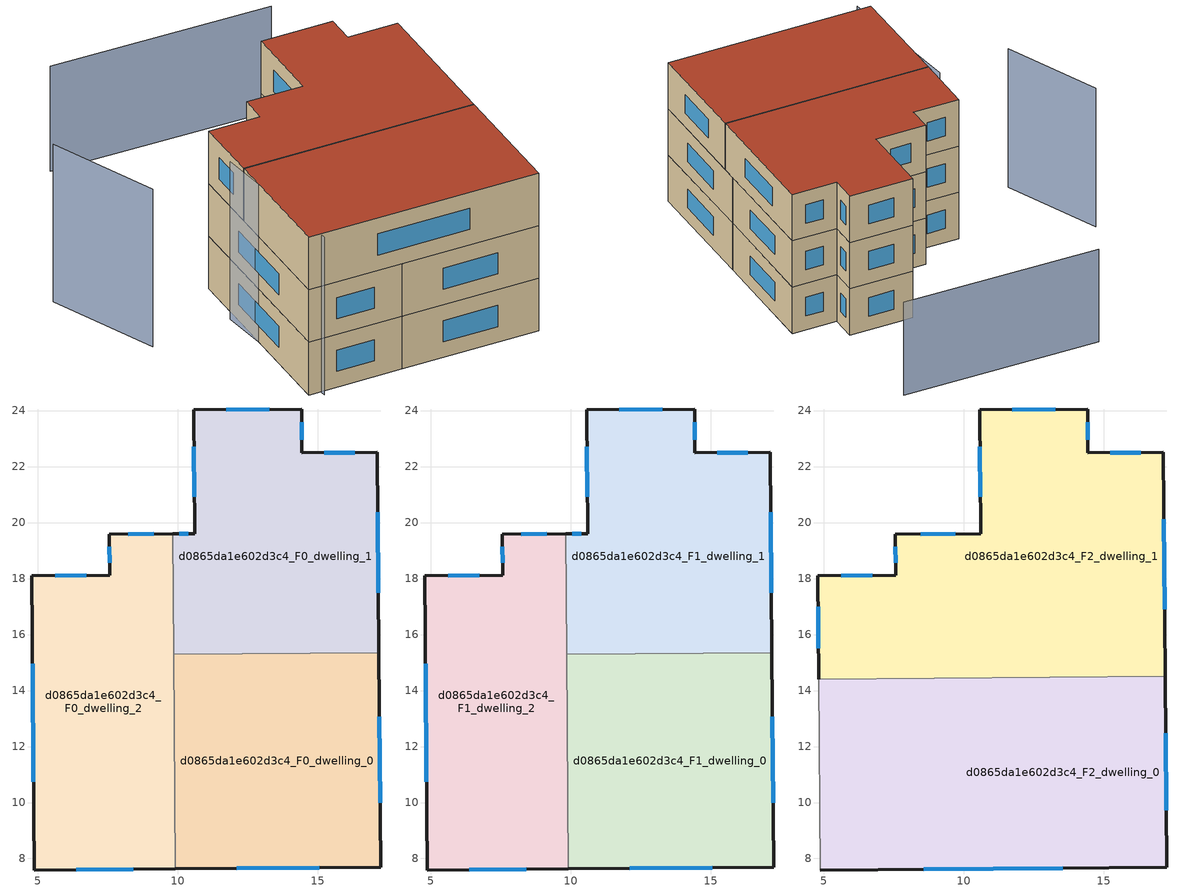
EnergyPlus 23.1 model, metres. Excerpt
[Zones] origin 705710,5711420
d0865da1e602d3c4_F0_dwelling_0
 floor ground (EU_floor_Construction): 17.19,15.36 17.25,7.69 9.92,7.63 9.85,15.3 z0
 wall outside (EU_wall_Construction): 9.92,7.63 17.25,7.69 17.19,15.36 z0:3
 wall to d0865da1e602d3c4_F0_dwelling_1 (EU_wall_Construction): 17.19,15.36 9.85,15.3 z0:3
 wall to d0865da1e602d3c4_F0_dwelling_2 (EU_wall_Construction): 9.85,15.3 9.92,7.63 z0:3
 window (EU_Window_Construction): 17.23,9.99 17.21,13.06 / 12.11,7.65 15.06,7.67 z0.9:2.1
d0865da1e602d3c4_F0_dwelling_1
 floor ground (EU_floor_Construction): 17.13,22.51 17.19,15.36 9.85,15.3 9.82,19.6 10.61,19.6 10.57,24.02 14.43,24.06 14.44,22.49 z0
 wall outside (EU_wall_Construction): 17.19,15.36 17.13,22.51 14.44,22.49 14.43,24.06 10.57,24.02 10.61,19.6 9.82,19.6 z0:3
 wall to d0865da1e602d3c4_F0_dwelling_2 (EU_wall_Construction): 9.82,19.6 9.85,15.3 z0:3
 window (EU_Window_Construction): 10.37,19.6 10.05,19.6 / 10.58,22.7 10.6,20.93 / 13.27,24.05 11.73,24.03 / 14.43,22.96 14.43,23.59 / 16.32,22.5 15.24,22.49 / 17.17,17.5 17.15,20.37 z0.9:2.1
d0865da1e602d3c4_F0_dwelling_2
 floor ground (EU_floor_Construction): 9.82,19.6 9.92,7.63 4.88,7.59 4.79,18.1 7.57,18.12 7.56,19.58 z0
 wall outside (EU_wall_Construction): 9.82,19.6 7.56,19.58 7.57,18.12 4.79,18.1 4.88,7.59 9.92,7.63 z0:3
 window (EU_Window_Construction): 4.81,14.95 4.85,10.73 / 6.74,18.11 5.62,18.11 / 7.56,19.14 7.56,18.56 / 9.14,19.59 8.23,19.59 / 6.38,7.6 8.41,7.62 z0.9:2.1
d0865da1e602d3c4_F1_dwelling_0
 floor to d0865da1e602d3c4_F0_dwelling_0 (EU_floor_Construction): 17.19,15.36 17.25,7.69 9.92,7.63 9.85,15.3 z3
 wall outside (EU_wall_Construction): 9.92,7.63 17.25,7.69 17.19,15.36 z3:6
 wall to d0865da1e602d3c4_F1_dwelling_1 (EU_wall_Construction): 17.19,15.36 9.85,15.3 z3:6
 wall to d0865da1e602d3c4_F1_dwelling_2 (EU_wall_Construction): 9.85,15.3 9.92,7.63 z3:6
 window (EU_Window_Construction): 17.23,9.99 17.21,13.06 / 12.11,7.65 15.06,7.67 z3.9:5.1
d0865da1e602d3c4_F1_dwelling_1
 floor to d0865da1e602d3c4_F0_dwelling_1 (EU_floor_Construction): 17.13,22.51 17.19,15.36 9.85,15.3 9.82,19.6 10.61,19.6 10.57,24.02 14.43,24.06 14.44,22.49 z3
 wall outside (EU_wall_Construction): 17.19,15.36 17.13,22.51 14.44,22.49 14.43,24.06 10.57,24.02 10.61,19.6 9.82,19.6 z3:6
 wall to d0865da1e602d3c4_F1_dwelling_2 (EU_wall_Construction): 9.82,19.6 9.85,15.3 z3:6
 window (EU_Window_Construction): 10.37,19.6 10.05,19.6 / 10.58,22.7 10.6,20.93 / 13.27,24.05 11.73,24.03 / 14.43,22.96 14.43,23.59 / 16.32,22.5 15.24,22.49 / 17.17,17.5 17.15,20.37 z3.9:5.1
d0865da1e602d3c4_F1_dwelling_2
 floor to d0865da1e602d3c4_F0_dwelling_2 (EU_floor_Construction): 9.82,19.6 9.92,7.63 4.88,7.59 4.79,18.1 7.57,18.12 7.56,19.58 z3
 wall outside (EU_wall_Construction): 9.82,19.6 7.56,19.58 7.57,18.12 4.79,18.1 4.88,7.59 9.92,7.63 z3:6
 window (EU_Window_Construction): 4.81,14.95 4.85,10.73 / 6.74,18.11 5.62,18.11 / 7.56,19.14 7.56,18.56 / 9.14,19.59 8.23,19.59 / 6.38,7.6 8.41,7.62 z3.9:5.1
d0865da1e602d3c4_F2_dwelling_0
 floor to d0865da1e602d3c4_F1_dwelling_0 (EU_floor_Construction): 17.2,14.51 17.25,7.69 9.91,7.63 9.86,14.45 z6
 floor to d0865da1e602d3c4_F1_dwelling_2 (EU_floor_Construction): 9.85,14.45 9.91,7.63 4.88,7.59 4.82,14.41 z6
 wall outside (EU_wall_Construction): 4.88,7.59 17.25,7.69 17.2,14.51 z6:9
 wall adiabatic (EU_wall_Construction): 4.82,14.41 4.88,7.59 z6:9
 wall to d0865da1e602d3c4_F2_dwelling_1 (EU_wall_Construction): 17.2,14.51 4.82,14.41 z6:9
 window (EU_Window_Construction): 17.24,9.73 17.21,12.47 / 8.58,7.62 13.55,7.66 z6.9:8.1
 roof outside (EU_roof_Construction): 17.25,7.69 17.2,14.51 4.82,14.41 4.88,7.59 z9
d0865da1e602d3c4_F2_dwelling_1
 floor to d0865da1e602d3c4_F1_dwelling_0 (EU_floor_Construction): 17.19,15.36 17.2,14.51 9.86,14.45 9.85,15.3 z6
 floor to d0865da1e602d3c4_F1_dwelling_1 (EU_floor_Construction): 17.13,22.51 17.19,15.36 9.85,15.3 9.82,19.6 10.61,19.6 10.57,24.02 14.43,24.06 14.44,22.49 z6
 floor to d0865da1e602d3c4_F1_dwelling_2 (EU_floor_Construction): 7.57,18.12 9.85,15.3 9.86,14.45 4.82,14.41 4.79,18.1 z6; 9.82,19.6 9.85,15.3 7.57,18.12 7.56,19.58 z6
 wall outside (EU_wall_Construction): 17.2,14.51 17.13,22.51 14.44,22.49 14.43,24.06 10.57,24.02 10.61,19.6 7.56,19.58 7.57,18.12 4.79,18.1 4.82,14.41 z6:9
 window (EU_Window_Construction): 14.43,22.96 14.43,23.59 / 16.32,22.5 15.24,22.49 / 17.18,16.9 17.15,20.11 / 4.8,16.99 4.81,15.51 / 6.74,18.11 5.62,18.11 / 7.56,19.14 7.56,18.56 / 9.69,19.6 8.47,19.59 / 10.58,22.7 10.6,20.93 / 13.27,24.05 11.73,24.03 z6.9:8.1
 roof outside (EU_roof_Construction): 17.2,14.51 17.13,22.51 14.44,22.49 14.43,24.06 10.57,24.02 10.61,19.6 7.56,19.58 7.57,18.12 4.79,18.1 4.82,14.41 z9
shading: 4.51,15.22 5.55,7.29 / -2.39,20.39 0.1,14.74 z0:9; 14.47,30.71 2.62,30.72 z0:6
[Building]
EU S2 Campaign: North Axis=0; Terrain=City; Solar Distribution=FullExterior
[Site:Location]
London: Latitude=51.5; Longitude=-0.5; Time Zone=0; Elevation=25
[SizingPeriod:WeatherFileDays]
AnnualSizingPeriod: Begin Month=1; Begin Day of Month=1; End Month=12; End Day of Month=31; Day of Week for Start Day=Monday; Use Weather File Daylight Saving Period=No; Use Weather File Rain and Snow Indicators=No
[MATERIAL]
EU_InternalMass_Material: Roughness=MediumRough; Thickness=0.1; Conductivity=1; Density=1800; Specific Heat=900; Thermal Absorptance=0.9; Solar Absorptance=0.7; Visible Absorptance=0.7
[MATERIAL:NOMASS] Roughness=MediumRough; Thermal Absorptance=0.9; Solar Absorptance=0.7; Visible Absorptance=0.7
Name | Thermal Resistance
EU_wall_NoMass | 1.04674
EU_roof_NoMass | 4.32442
EU_floor_NoMass | 2.04616
[WINDOWMATERIAL:SIMPLEGLAZINGSYSTEM]
EU_Window_SimpleGlazing: UFactor=4.25843; Solar Heat Gain Coefficient=0.85; Visible Transmittance=0.85
[CONSTRUCTION]
EU_wall_Construction: EU_wall_NoMass
EU_roof_Construction: EU_roof_NoMass
EU_floor_Construction: EU_floor_NoMass
EU_Window_Construction: EU_Window_SimpleGlazing
EU_InternalMass_Construction: EU_InternalMass_Material
[ZONE] Type=1; Multiplier=1; Ceiling Height=autocalculate; Floor Area=autocalculate; Part of Total Floor Area=Yes
Name | Volume
d0865da1e602d3c4_F0_dwelling_0; d0865da1e602d3c4_F1_dwelling_0 | 168.79
d0865da1e602d3c4_F2_dwelling_0 | 253.172
d0865da1e602d3c4_F0_dwelling_1; d0865da1e602d3c4_F1_dwelling_1 | 168.779
d0865da1e602d3c4_F2_dwelling_1 | 253.195
d0865da1e602d3c4_F0_dwelling_2; d0865da1e602d3c4_F1_dwelling_2 | 168.803
[INTERNALMASS] Construction=EU_InternalMass_Construction
Name | Zone or ZoneList | Surface Area
d0865da1e602d3c4_F0_dwelling_0_EU_InternalMass | d0865da1e602d3c4_F0_dwelling_0 | 56.2632
d0865da1e602d3c4_F0_dwelling_1_EU_InternalMass | d0865da1e602d3c4_F0_dwelling_1 | 56.2599
d0865da1e602d3c4_F0_dwelling_2_EU_InternalMass | d0865da1e602d3c4_F0_dwelling_2 | 56.268
d0865da1e602d3c4_F1_dwelling_0_EU_InternalMass | d0865da1e602d3c4_F1_dwelling_0 | 56.2632
d0865da1e602d3c4_F1_dwelling_1_EU_InternalMass | d0865da1e602d3c4_F1_dwelling_1 | 56.2599
d0865da1e602d3c4_F1_dwelling_2_EU_InternalMass | d0865da1e602d3c4_F1_dwelling_2 | 56.268
d0865da1e602d3c4_F2_dwelling_0_EU_InternalMass | d0865da1e602d3c4_F2_dwelling_0 | 84.392
d0865da1e602d3c4_F2_dwelling_1_EU_InternalMass | d0865da1e602d3c4_F2_dwelling_1 | 84.3997
[OTHEREQUIPMENT] Fuel Type=Electricity; Design Level Calculation Method=Watts/Area; Power per Zone Floor Area=1; Fraction Latent=0; Fraction Radiant=0; Fraction Lost=0; Carbon Dioxide Generation Rate=0; EndUse Subcategory=EU_Step8_InternalGains
Name | Zone or ZoneList or Space or SpaceList | Schedule
EU_Step8_InternalGain_d0865da1e602d3c4_F0_dwelling_0_f000 | d0865da1e602d3c4_F0_dwelling_0 | EU_Step8_GainSchedule_d0865da1e602d3c4_F0_dwelling_0_f000
EU_Step8_InternalGain_d0865da1e602d3c4_F0_dwelling_1_f000 | d0865da1e602d3c4_F0_dwelling_1 | EU_Step8_GainSchedule_d0865da1e602d3c4_F0_dwelling_1_f000
EU_Step8_InternalGain_d0865da1e602d3c4_F0_dwelling_2_f000 | d0865da1e602d3c4_F0_dwelling_2 | EU_Step8_GainSchedule_d0865da1e602d3c4_F0_dwelling_2_f000
EU_Step8_InternalGain_d0865da1e602d3c4_F1_dwelling_0_f000 | d0865da1e602d3c4_F1_dwelling_0 | EU_Step8_GainSchedule_d0865da1e602d3c4_F1_dwelling_0_f000
EU_Step8_InternalGain_d0865da1e602d3c4_F1_dwelling_1_f000 | d0865da1e602d3c4_F1_dwelling_1 | EU_Step8_GainSchedule_d0865da1e602d3c4_F1_dwelling_1_f000
EU_Step8_InternalGain_d0865da1e602d3c4_F1_dwelling_2_f000 | d0865da1e602d3c4_F1_dwelling_2 | EU_Step8_GainSchedule_d0865da1e602d3c4_F1_dwelling_2_f000
EU_Step8_InternalGain_d0865da1e602d3c4_F2_dwelling_0_f000 | d0865da1e602d3c4_F2_dwelling_0 | EU_Step8_GainSchedule_d0865da1e602d3c4_F2_dwelling_0_f000
EU_Step8_InternalGain_d0865da1e602d3c4_F2_dwelling_1_f000 | d0865da1e602d3c4_F2_dwelling_1 | EU_Step8_GainSchedule_d0865da1e602d3c4_F2_dwelling_1_f000
[ZONEVENTILATION:DESIGNFLOWRATE] Schedule=EU_AlwaysOn; Design Flow Rate Calculation Method=AirChanges/Hour; Air Changes per Hour=0.488719; Ventilation Type=Natural; Fan Pressure Rise=0; Fan Total Efficiency=1; Constant Term Coefficient=1; Temperature Term Coefficient=0; Velocity Term Coefficient=0; Velocity Squared Term Coefficient=0; Minimum Indoor Temperature=-100; Maximum Indoor Temperature=100; Delta Temperature=-100; Minimum Outdoor Temperature=-100; Maximum Outdoor Temperature=100; Maximum Wind Speed=40
Name | Zone or ZoneList or Space or SpaceList
EU_ConstantAir_d0865da1e602d3c4_F0_dwelling_0 | d0865da1e602d3c4_F0_dwelling_0
EU_ConstantAir_d0865da1e602d3c4_F0_dwelling_1 | d0865da1e602d3c4_F0_dwelling_1
EU_ConstantAir_d0865da1e602d3c4_F0_dwelling_2 | d0865da1e602d3c4_F0_dwelling_2
EU_ConstantAir_d0865da1e602d3c4_F1_dwelling_0 | d0865da1e602d3c4_F1_dwelling_0
EU_ConstantAir_d0865da1e602d3c4_F1_dwelling_1 | d0865da1e602d3c4_F1_dwelling_1
EU_ConstantAir_d0865da1e602d3c4_F1_dwelling_2 | d0865da1e602d3c4_F1_dwelling_2
EU_ConstantAir_d0865da1e602d3c4_F2_dwelling_0 | d0865da1e602d3c4_F2_dwelling_0
EU_ConstantAir_d0865da1e602d3c4_F2_dwelling_1 | d0865da1e602d3c4_F2_dwelling_1
[HVACTEMPLATE:THERMOSTAT] Constant Heating Setpoint=20; Constant Cooling Setpoint=50
EU_HeatOnly_d0865da1e602d3c4_F0_dwelling_0; EU_HeatOnly_d0865da1e602d3c4_F0_dwelling_1; EU_HeatOnly_d0865da1e602d3c4_F0_dwelling_2; EU_HeatOnly_d0865da1e602d3c4_F1_dwelling_0; EU_HeatOnly_d0865da1e602d3c4_F1_dwelling_1; EU_HeatOnly_d0865da1e602d3c4_F1_dwelling_2; EU_HeatOnly_d0865da1e602d3c4_F2_dwelling_0; EU_HeatOnly_d0865da1e602d3c4_F2_dwelling_1
[HVACTEMPLATE:ZONE:IDEALLOADSAIRSYSTEM] System Availability Schedule=EU_AlwaysOn; Maximum Heating Supply Air Temperature=50; Minimum Cooling Supply Air Temperature=13; Maximum Heating Supply Air Humidity Ratio=0.0156; Minimum Cooling Supply Air Humidity Ratio=0.0077; Heating Limit=NoLimit; Cooling Limit=NoLimit; Heating Availability Schedule=EU_AlwaysOn; Cooling Availability Schedule=EU_CoolingOff; Dehumidification Control Type=ConstantSensibleHeatRatio; Cooling Sensible Heat Ratio=0.7; Dehumidification Setpoint=60; Humidification Control Type=None; Humidification Setpoint=30; Outdoor Air Method=None; Outdoor Air Flow Rate per Person=0.00944; Outdoor Air Flow Rate per Zone Floor Area=0; Outdoor Air Flow Rate per Zone=0; Demand Controlled Ventilation Type=None; Outdoor Air Economizer Type=NoEconomizer; Heat Recovery Type=None; Sensible Heat Recovery Effectiveness=0.7; Latent Heat Recovery Effectiveness=0.65
Name | Template Thermostat
d0865da1e602d3c4_F0_dwelling_0 | EU_HeatOnly_d0865da1e602d3c4_F0_dwelling_0
d0865da1e602d3c4_F0_dwelling_1 | EU_HeatOnly_d0865da1e602d3c4_F0_dwelling_1
d0865da1e602d3c4_F0_dwelling_2 | EU_HeatOnly_d0865da1e602d3c4_F0_dwelling_2
d0865da1e602d3c4_F1_dwelling_0 | EU_HeatOnly_d0865da1e602d3c4_F1_dwelling_0
d0865da1e602d3c4_F1_dwelling_1 | EU_HeatOnly_d0865da1e602d3c4_F1_dwelling_1
d0865da1e602d3c4_F1_dwelling_2 | EU_HeatOnly_d0865da1e602d3c4_F1_dwelling_2
d0865da1e602d3c4_F2_dwelling_0 | EU_HeatOnly_d0865da1e602d3c4_F2_dwelling_0
d0865da1e602d3c4_F2_dwelling_1 | EU_HeatOnly_d0865da1e602d3c4_F2_dwelling_1
[SIZING:ZONE] Zone Cooling Design Supply Air Temperature Input Method=SupplyAirTemperature; Zone Cooling Design Supply Air Temperature=13; Zone Heating Design Supply Air Temperature Input Method=SupplyAirTemperature; Zone Heating Design Supply Air Temperature=50; Zone Cooling Design Supply Air Humidity Ratio=0.008; Zone Heating Design Supply Air Humidity Ratio=0.008; Cooling Design Air Flow Method=DesignDay; Cooling Design Air Flow Rate=0; Cooling Minimum Air Flow per Zone Floor Area=0.000762; Cooling Minimum Air Flow=0; Cooling Minimum Air Flow Fraction=0.2; Heating Design Air Flow Method=DesignDay; Heating Design Air Flow Rate=0; Heating Maximum Air Flow per Zone Floor Area=0.002032; Heating Maximum Air Flow=0.141576; Heating Maximum Air Flow Fraction=0.3; Account for Dedicated Outdoor Air System=No; Dedicated Outdoor Air System Control Strategy=NeutralSupplyAir; Dedicated Outdoor Air Low Setpoint Temperature for Design=autosize; Dedicated Outdoor Air High Setpoint Temperature for Design=autosize; Zone Load Sizing Method=Sensible Load Only No Latent Load; Zone Latent Cooling Design Supply Air Humidity Ratio Input Method=HumidityRatioDifference; Zone Cooling Design Supply Air Humidity Ratio Difference=0.005; Zone Latent Heating Design Supply Air Humidity Ratio Input Method=HumidityRatioDifference; Zone Humidification Design Supply Air Humidity Ratio Difference=0.005
d0865da1e602d3c4_F0_dwelling_0; d0865da1e602d3c4_F0_dwelling_1; d0865da1e602d3c4_F0_dwelling_2; d0865da1e602d3c4_F1_dwelling_0; d0865da1e602d3c4_F1_dwelling_1; d0865da1e602d3c4_F1_dwelling_2; d0865da1e602d3c4_F2_dwelling_0; d0865da1e602d3c4_F2_dwelling_1
[SCHEDULE:CONSTANT]
Name | Hourly Value
EU_AlwaysOn | 1
EU_CoolingOff | 0
[SCHEDULE:FILE] Column Number=1; Rows to Skip at Top=0; Number of Hours of Data=8760; Column Separator=Comma; Interpolate to Timestep=No; Minutes per Item=60; Adjust Schedule for Daylight Savings=Yes
Name | File
EU_Step8_GainSchedule_d0865da1e602d3c4_F0_dwelling_0_f000 | ../../schedules/d0865da1e602d3c4/d0865da1e602d3c4_F0_dwelling_0_f000_gain.csv
EU_Step8_GainSchedule_d0865da1e602d3c4_F0_dwelling_1_f000 | ../../schedules/d0865da1e602d3c4/d0865da1e602d3c4_F0_dwelling_1_f000_gain.csv
EU_Step8_GainSchedule_d0865da1e602d3c4_F0_dwelling_2_f000 | ../../schedules/d0865da1e602d3c4/d0865da1e602d3c4_F0_dwelling_2_f000_gain.csv
EU_Step8_GainSchedule_d0865da1e602d3c4_F1_dwelling_0_f000 | ../../schedules/d0865da1e602d3c4/d0865da1e602d3c4_F1_dwelling_0_f000_gain.csv
EU_Step8_GainSchedule_d0865da1e602d3c4_F1_dwelling_1_f000 | ../../schedules/d0865da1e602d3c4/d0865da1e602d3c4_F1_dwelling_1_f000_gain.csv
EU_Step8_GainSchedule_d0865da1e602d3c4_F1_dwelling_2_f000 | ../../schedules/d0865da1e602d3c4/d0865da1e602d3c4_F1_dwelling_2_f000_gain.csv
EU_Step8_GainSchedule_d0865da1e602d3c4_F2_dwelling_0_f000 | ../../schedules/d0865da1e602d3c4/d0865da1e602d3c4_F2_dwelling_0_f000_gain.csv
EU_Step8_GainSchedule_d0865da1e602d3c4_F2_dwelling_1_f000 | ../../schedules/d0865da1e602d3c4/d0865da1e602d3c4_F2_dwelling_1_f000_gain.csv
